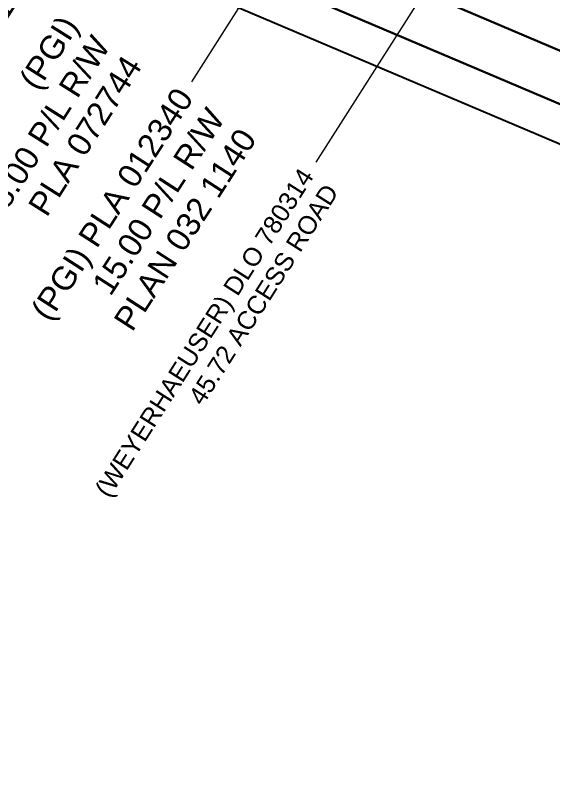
# Model space of a CAD drawing. Extents: x 363066 to 375462, y 6077936 to 6083550.
# Drawn here: x 373387.4 to 373605.2, y 6079425.9 to 6079735.5 of the extents above; entities that cross this region are included whole.
import ezdxf
from ezdxf.enums import TextEntityAlignment as Align

# ---------------------------------------------------------------- set-up
doc = ezdxf.new("R2010")
doc.units = 0
doc.header["$LTSCALE"] = 5
doc.layers.add('C-RW', color=13, linetype='Continuous')
doc.layers.add('F-RW', color=190, linetype='Continuous')
doc.layers.add('F-AR-T', color=190, linetype='Continuous', lineweight=9)
doc.layers.add('F-RW-T', color=190, linetype='Continuous', lineweight=9)
doc.styles.add('80CG', font='ARIALN.TTF', dxfattribs={"height": 10})
doc.styles.add('A60', font='arial.ttf', dxfattribs={"height": 7.35})
doc.styles.add('A80', font='arial.ttf', dxfattribs={"height": 9.5})
doc.dimstyles.new('Compass 5 000', dxfattribs={"dimscale": 5, "dimtxt": 9, "dimasz": 2, "dimexe": 0.2, "dimexo": 0.0625, "dimgap": 0.5, "dimtad": 0, "dimtih": 1, "dimtoh": 1, "dimzin": 0, "dimdsep": 46, "dimtxsty": '80CG', "dimcen": 0.1, "dimse1": 1, "dimse2": 1, "dimclrd": 256, "dimclrt": 256, "dimaunit": 1, "dimadec": 4, "dimazin": 0, "dimtfac": 0.06, "dimtofl": 0, "dimtmove": 0, "dimatfit": 1, "dimfxl": 0.2, "dimtolj": 1, "dimtzin": 0, "dimlwd": -1, "dimarcsym": 0})

msp = doc.modelspace()

# ---------------------------------------------------------------- linework, layer by layer
at = {"layer": 'F-RW', "flags": 128}
for points in [[(372249.68, 6080695.72), (372387.14, 6080569.33), (372466.28, 6080503.17), (372537.5, 6080455.4), (372840.87, 6080245.93), (372853.38, 6080235.85), (372907.42, 6080174.96), (372914.25, 6080167.28), (372921.28, 6080159.37), (372925.03, 6080155.16), (372927.36, 6080152.56), (372994.91, 6080078.19), (373146.84, 6079979.13), (373195.23, 6079947.58), (373257.26, 6079907.14), (373366.16, 6079838.02), (373433.89, 6079795.47), (373460.72, 6079783.93), (373625.22, 6079714), (373720.12, 6079649.14), (373728.5, 6079643.41), (373749.73, 6079628.9), (374011.72, 6079449.85)], [(374011.72, 6079449.85), (373749.73, 6079628.9), (373728.5, 6079643.41), (373720.12, 6079649.14), (373625.22, 6079714), (373460.72, 6079783.93), (373433.89, 6079795.47), (373366.16, 6079838.02), (373257.26, 6079907.14), (373195.23, 6079947.58), (373146.84, 6079979.13), (372994.91, 6080078.19), (372927.36, 6080152.56), (372925.03, 6080155.16), (372921.28, 6080159.37), (372914.25, 6080167.28), (372907.42, 6080174.96), (372853.38, 6080235.85), (372840.87, 6080245.93), (372537.5, 6080455.4), (372466.28, 6080503.17), (372387.14, 6080569.33), (372249.68, 6080695.72)], [(373996.34, 6079436.15), (373749.06, 6079605.14), (373719.45, 6079625.38), (373717.22, 6079626.9), (373615.57, 6079696.37), (373452.86, 6079765.54), (373424.57, 6079777.71), (373355.48, 6079821.11), (373246.54, 6079890.26), (373156.93, 6079948.66), (373108.53, 6079980.22), (372981.92, 6080062.75), (372926.55, 6080123.71), (372912.49, 6080139.19), (372911.55, 6080140.23), (372910.5, 6080141.4), (372892.58, 6080161.62), (372840.47, 6080220.47), (372829.04, 6080229.8), (372526.26, 6080438.87), (372454.27, 6080487.15), (372373.95, 6080554.3), (372236.03, 6080681.11)], [(372236.03, 6080681.11), (372373.95, 6080554.3), (372454.27, 6080487.15), (372526.26, 6080438.87), (372829.04, 6080229.8), (372840.47, 6080220.47), (372892.58, 6080161.62), (372910.5, 6080141.4), (372911.55, 6080140.23), (372912.49, 6080139.19), (372926.55, 6080123.71), (372981.92, 6080062.75), (373108.53, 6079980.22), (373156.93, 6079948.66), (373246.54, 6079890.26), (373355.48, 6079821.11), (373424.57, 6079777.71), (373452.86, 6079765.54), (373615.57, 6079696.37), (373717.22, 6079626.9), (373719.45, 6079625.38), (373749.06, 6079605.14), (373996.34, 6079436.15)], [(373984.79, 6079425.87), (373748.56, 6079587.32), (373718.95, 6079607.55), (373708.75, 6079614.52), (373608.34, 6079683.15), (373446.96, 6079751.75), (373417.57, 6079764.39), (373347.48, 6079808.43), (373238.51, 6079877.59), (373128.2, 6079949.48), (373079.79, 6079981.04), (372972.18, 6080051.17), (372925.94, 6080102.08), (372899.6, 6080131.07), (372830.79, 6080208.93), (372820.16, 6080217.71), (372517.82, 6080426.47), (372445.26, 6080475.13), (372364.06, 6080543.02), (372225.79, 6080670.15)]]:
    msp.add_lwpolyline(points, dxfattribs=at)

# ---------------------------------------------------------------- texts
at = {"layer": 'C-RW', "style": 'A80'}
msp.add_text('PLA 131118', height=9.5, rotation=57.7379, dxfattribs=at).set_placement((373391.52, 6079745.37), align=Align.RIGHT)
at = {"layer": 'F-AR-T', "style": 'A60'}
for s, p in [('(WEYERHAEUSER) DLO 780314', (373508.73, 6079670.3)), ('45.72 ACCESS ROAD', (373518.77, 6079663.91))]:
    msp.add_text(s, height=7.35, rotation=57.5331, dxfattribs=at).set_placement(p, align=Align.RIGHT)
at = {"layer": 'F-RW-T', "style": 'A80'}
for s, rotation, p in [('(PGI)', 57.7379, (373413.44, 6079731.27)), ('18.00 P/L R/W', 57.7379, (373426.29, 6079723.16)), ('PLA 072744', 57.7379, (373439.14, 6079715.04)), ('(PGI) PLA 012340', 57.1482, (373460.02, 6079701.95)), ('15.00 P/L R/W', 57.1482, (373472.79, 6079693.7)), ('PLAN 032 1140', 57.1483, (373485.61, 6079685.43))]:
    msp.add_text(s, height=9.5, rotation=rotation, dxfattribs=at).set_placement(p, align=Align.RIGHT)

# ---------------------------------------------------------------- leaders
at = {"layer": 'F-AR-T'}
msp.add_leader([(373601.53, 6079821.04), (373509.21, 6079675.93)], dimstyle='Compass 5 000', override={"dimtxsty": '80CG'}, dxfattribs=at)
at = {"layer": 'F-RW-T'}
msp.add_leader([(373537.79, 6079832.65), (373458.81, 6079708.52)], dimstyle='Compass 5 000', override={"dimtxsty": '80CG'}, dxfattribs=at)

doc.saveas('drawing.dxf')
